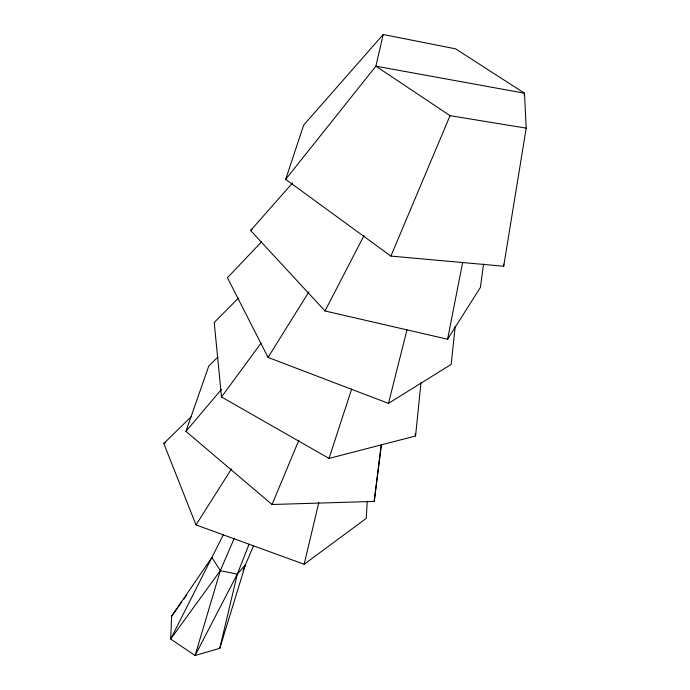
<?xml version="1.0" encoding="UTF-8"?>
<svg xmlns="http://www.w3.org/2000/svg" width="690" height="690" viewBox="0 0 690 690"><rect width="100%" height="100%" fill="white"/><g stroke="black" fill="none" stroke-linecap="round" stroke-linejoin="round"><path stroke-width="1.03" d="M223.517 534.431L211.899 557.477L171.646 616.092L170.672 639.043L195.089 655.5L219.765 648.333L245.537 564.515L253.549 545.807M367.261 501.25L366.218 518.414L304.161 564.273L196.003 524.918L163.806 443.489L191.475 416.458M238.455 298.08L214.219 322.471L221.516 396.983L329.027 458.41L415.57 435.994L420.952 382.872M455.227 326.154L451.182 364.389L388.479 403.374L268.048 357.42L227.45 277.708L261.605 241.75M217.911 356.946L208.76 366.079L185.929 431.379L272.041 504.493L374.204 501.423L381.104 445.136M374.204 501.423L381.466 444.903M483.587 263.96L480.395 287.437L447.586 339.23L325.016 310.966L250.608 230.52L292.543 182.962M503.7 266.245L526.194 128.142L524.504 93.21L455.59 48.835L383.217 34.5L303.652 125.123L285.686 179.357L390.894 256.085L503.7 266.245L503.683 264.123M524.107 95.315L524.504 93.21L375.886 66.171L285.686 179.357M447.586 339.23L462.671 262.338M383.217 34.5L375.886 66.171L450.053 115.679L526.194 128.142M219.765 648.333L237.317 574.149L249.055 544.263M304.161 564.273L318.832 502.458M388.479 403.374L407.022 329.691M234.315 538.166L220.334 570.639L195.089 655.5L237.317 574.149L245.537 564.515L243.053 570.414M329.027 458.41L351.667 389.039M272.041 504.493L298.873 440.203M390.894 256.085L450.053 115.679M325.016 310.966L364.01 235.592M268.048 357.42L308.904 291.827M196.003 524.918L231.538 468.838M171.646 616.092L181.643 602.137M183.523 599.524L186.645 595.159M220.334 570.639L170.672 639.043L211.899 557.477L220.334 570.639L237.317 574.149M221.516 396.983L261.027 343.137M185.929 431.379L221.387 389.471M250.608 230.52L252.204 229.114M163.806 443.489L165.704 442.488M415.001 433.924L415.57 435.994"/></g></svg>
